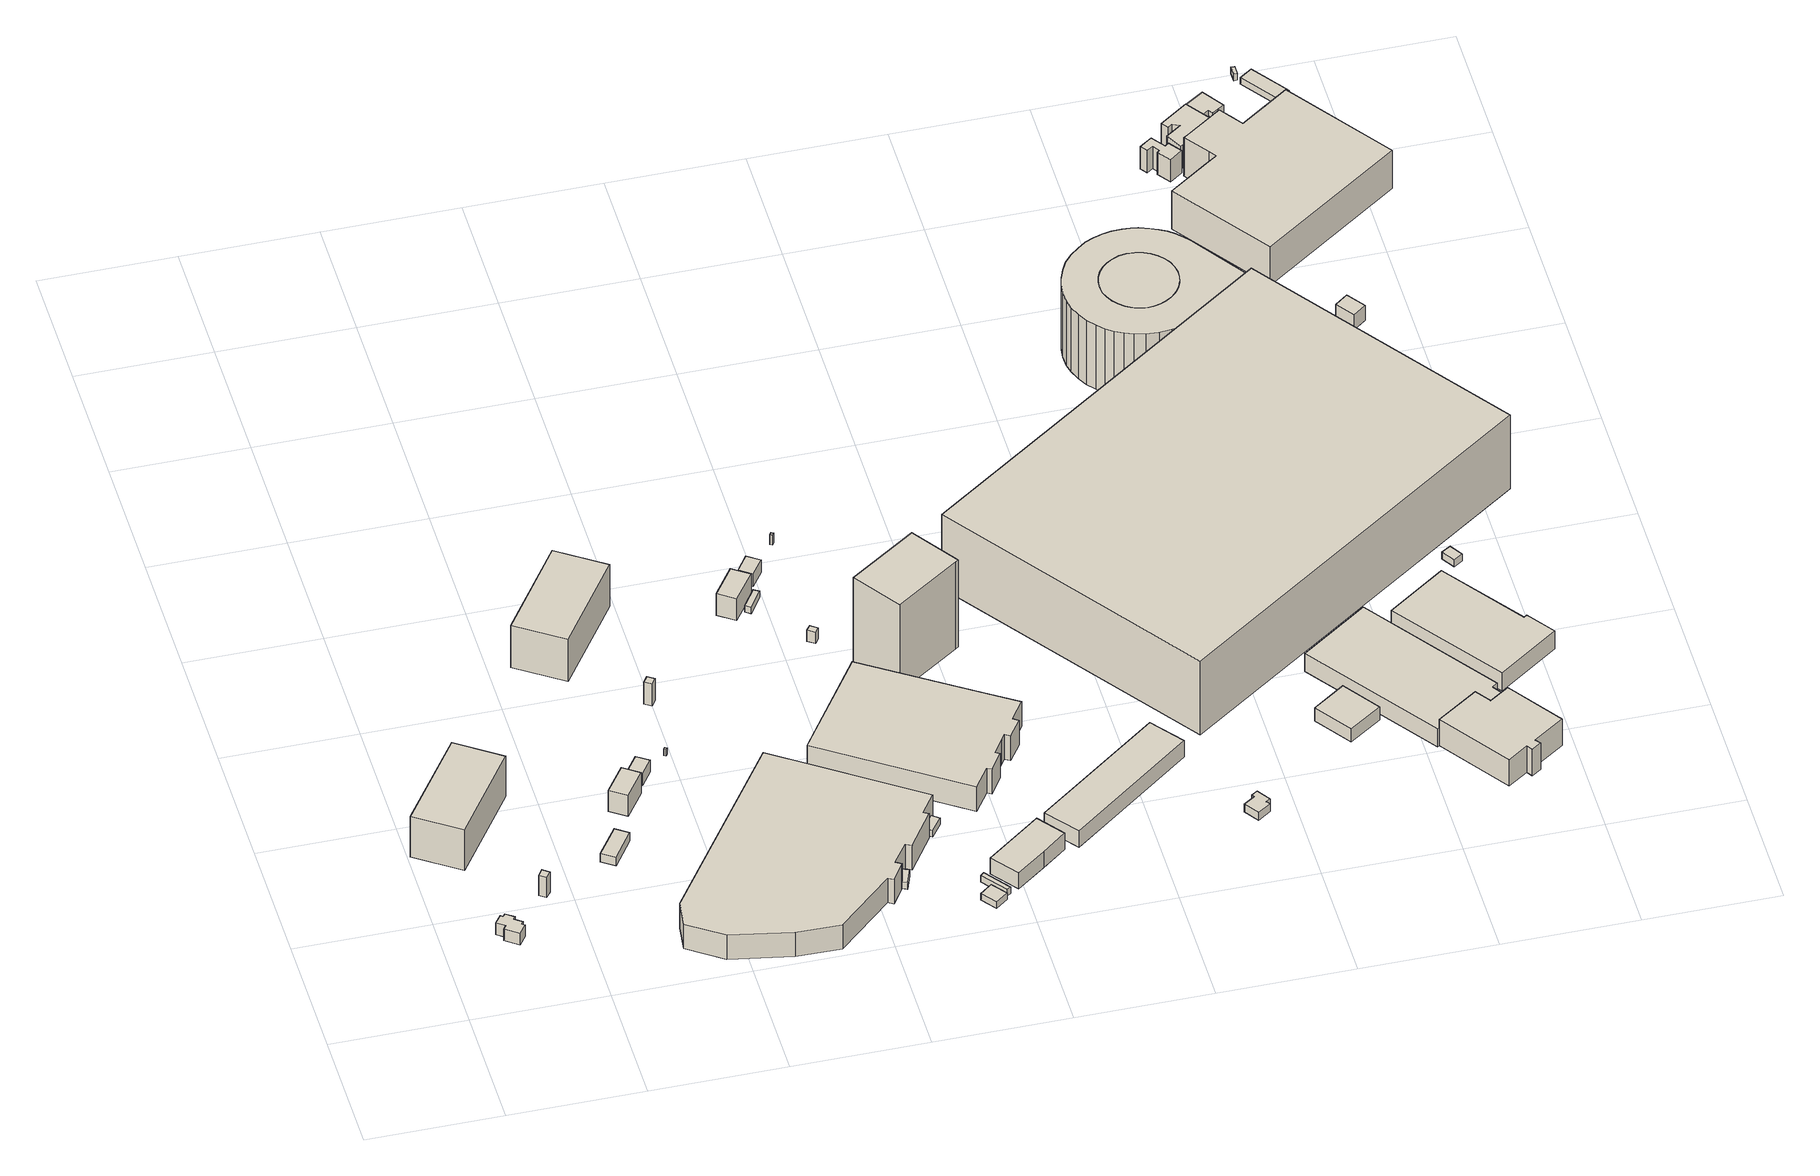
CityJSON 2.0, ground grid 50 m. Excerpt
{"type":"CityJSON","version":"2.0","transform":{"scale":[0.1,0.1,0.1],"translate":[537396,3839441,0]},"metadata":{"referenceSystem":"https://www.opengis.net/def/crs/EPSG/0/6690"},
"CityObjects":{
"building1":{"type":"Building","attributes":{"計測周辺長":33.96,"1/2500図郭":33,"区名":"西淀川区","町丁目名称":"中島２丁目","街区番号":10,"class":"3001","usage":"441","measuredHeight":5.4,"storeysAboveGround":2,"BuildingDetailAttribute.buildingRoofEdgeArea":54.32,"BuildingDetailAttribute.buildingStructureType":"610","BuildingDetailAttribute.buildingStructureOrgType":"2","BuildingDetailAttribute.detailedUsage":"1520","BuildingDetailAttribute.specifiedBuildingCoverageRate":0.6,"BuildingDetailAttribute.surveyYear":2017,"BuildingIDAttribute.prefecture":"27","BuildingIDAttribute.city":"27113"},"geometry":[{"type":"Solid","lod":"1","boundaries":[[[[0,1,2,3,4,5,6,7,8,9,10,11]],[[10,12,13,11]],[[9,14,12,10]],[[8,15,14,9]],[[7,16,15,8]],[[6,17,16,7]],[[5,18,17,6]],[[4,19,18,5]],[[3,20,19,4]],[[2,21,20,3]],[[1,22,21,2]],[[0,23,22,1]],[[11,13,23,0]],[[12,14,15,16,17,18,19,20,21,22,23,13]]]]}]},
"building2":{"type":"Building","attributes":{"計測周辺長":120.15,"1/2500図郭":33,"区名":"西淀川区","町丁目名称":"中島２丁目","街区番号":10,"class":"3001","usage":"454","measuredHeight":18.6,"storeysAboveGround":1,"BuildingDetailAttribute.buildingRoofEdgeArea":798.3,"BuildingDetailAttribute.buildingStructureType":"610","BuildingDetailAttribute.buildingStructureOrgType":"2","BuildingDetailAttribute.detailedUsage":"1930","BuildingDetailAttribute.specifiedBuildingCoverageRate":0.6,"BuildingDetailAttribute.surveyYear":2017,"BuildingIDAttribute.prefecture":"27","BuildingIDAttribute.city":"27113"},"geometry":[{"type":"Solid","lod":"1","boundaries":[[[[24,25,26,27]],[[26,28,29,27]],[[25,30,28,26]],[[24,31,30,25]],[[27,29,31,24]],[[28,30,31,29]]]]}]},
"building3":{"type":"Building","attributes":{"計測周辺長":12.1,"1/2500図郭":33,"区名":"西淀川区","町丁目名称":"中島２丁目","街区番号":10,"class":"3001","usage":"454","measuredHeight":9.4,"storeysAboveGround":1,"BuildingDetailAttribute.buildingRoofEdgeArea":9.15,"BuildingDetailAttribute.buildingStructureType":"610","BuildingDetailAttribute.buildingStructureOrgType":"2","BuildingDetailAttribute.detailedUsage":"1930","BuildingDetailAttribute.specifiedBuildingCoverageRate":0.6,"BuildingDetailAttribute.surveyYear":2017,"BuildingIDAttribute.prefecture":"27","BuildingIDAttribute.city":"27113"},"geometry":[{"type":"Solid","lod":"1","boundaries":[[[[32,33,34,35]],[[34,36,37,35]],[[33,38,36,34]],[[32,39,38,33]],[[35,37,39,32]],[[36,38,39,37]]]]}]},
"building4":{"type":"Building","attributes":{"計測周辺長":37.36,"1/2500図郭":33,"区名":"西淀川区","町丁目名称":"中島２丁目","街区番号":10,"class":"3001","usage":"454","measuredHeight":3.9,"storeysAboveGround":1,"BuildingDetailAttribute.buildingRoofEdgeArea":69.81,"BuildingDetailAttribute.buildingStructureType":"610","BuildingDetailAttribute.buildingStructureOrgType":"2","BuildingDetailAttribute.detailedUsage":"1930","BuildingDetailAttribute.specifiedBuildingCoverageRate":0.6,"BuildingDetailAttribute.surveyYear":2017,"BuildingHighTideRiskAttribute.description":"1","BuildingHighTideRiskAttribute.rank":"2","BuildingHighTideRiskAttribute.depth":2.66,"BuildingIDAttribute.prefecture":"27","BuildingIDAttribute.city":"27113"},"geometry":[{"type":"Solid","lod":"1","boundaries":[[[[40,41,42,43]],[[42,44,45,43]],[[41,46,44,42]],[[40,47,46,41]],[[43,45,47,40]],[[44,46,47,45]]]]}]},
"building5":{"type":"Building","attributes":{"計測周辺長":39.58,"1/2500図郭":33,"区名":"西淀川区","町丁目名称":"中島２丁目","街区番号":10,"class":"3001","usage":"441","measuredHeight":9.6,"storeysAboveGround":1,"BuildingDetailAttribute.buildingRoofEdgeArea":91.34,"BuildingDetailAttribute.buildingStructureType":"610","BuildingDetailAttribute.buildingStructureOrgType":"2","BuildingDetailAttribute.detailedUsage":"1520","BuildingDetailAttribute.specifiedBuildingCoverageRate":0.6,"BuildingDetailAttribute.surveyYear":2017,"BuildingHighTideRiskAttribute.description":"1","BuildingHighTideRiskAttribute.rank":"2","BuildingHighTideRiskAttribute.depth":2.67,"BuildingIDAttribute.prefecture":"27","BuildingIDAttribute.city":"27113"},"geometry":[{"type":"Solid","lod":"1","boundaries":[[[[48,49,50,51]],[[50,52,53,51]],[[49,54,52,50]],[[48,55,54,49]],[[51,53,55,48]],[[52,54,55,53]]]]}]},
"building6":{"type":"Building","attributes":{"計測周辺長":25.62,"1/2500図郭":33,"区名":"西淀川区","町丁目名称":"中島２丁目","街区番号":10,"class":"3001","usage":"441","measuredHeight":5.4,"storeysAboveGround":1,"BuildingDetailAttribute.buildingRoofEdgeArea":40.14,"BuildingDetailAttribute.buildingStructureType":"610","BuildingDetailAttribute.buildingStructureOrgType":"2","BuildingDetailAttribute.detailedUsage":"1520","BuildingDetailAttribute.specifiedBuildingCoverageRate":0.6,"BuildingDetailAttribute.surveyYear":2017,"BuildingHighTideRiskAttribute.description":"1","BuildingHighTideRiskAttribute.rank":"2","BuildingHighTideRiskAttribute.depth":2.51,"BuildingIDAttribute.prefecture":"27","BuildingIDAttribute.city":"27113"},"geometry":[{"type":"Solid","lod":"1","boundaries":[[[[56,57,58,59]],[[58,60,61,59]],[[57,62,60,58]],[[56,63,62,57]],[[59,61,63,56]],[[60,62,63,61]]]]}]},
"building7":{"type":"Building","attributes":{"class":"3001","BuildingDetailAttribute.specifiedBuildingCoverageRate":0.6,"BuildingDetailAttribute.surveyYear":2017,"BuildingHighTideRiskAttribute.description":"1","BuildingHighTideRiskAttribute.rank":"3","BuildingHighTideRiskAttribute.depth":3.1,"BuildingIDAttribute.prefecture":"27","BuildingIDAttribute.city":"27113"},"geometry":[{"type":"Solid","lod":"1","boundaries":[[[[64,65,66,67]],[[66,68,69,67]],[[65,70,68,66]],[[64,71,70,65]],[[67,69,71,64]],[[68,70,71,69]]]]}]},
"building8":{"type":"Building","attributes":{"計測周辺長":123.18,"1/2500図郭":33,"区名":"西淀川区","町丁目名称":"中島２丁目","街区番号":10,"class":"3001","usage":"454","measuredHeight":19.4,"storeysAboveGround":1,"BuildingDetailAttribute.buildingRoofEdgeArea":850.98,"BuildingDetailAttribute.buildingStructureType":"610","BuildingDetailAttribute.buildingStructureOrgType":"2","BuildingDetailAttribute.detailedUsage":"1930","BuildingDetailAttribute.specifiedBuildingCoverageRate":0.6,"BuildingDetailAttribute.surveyYear":2017,"BuildingIDAttribute.prefecture":"27","BuildingIDAttribute.city":"27113"},"geometry":[{"type":"Solid","lod":"1","boundaries":[[[[72,73,74,75]],[[74,76,77,75]],[[73,78,76,74]],[[72,79,78,73]],[[75,77,79,72]],[[76,78,79,77]]]]}]},
"building9":{"type":"Building","attributes":{"計測周辺長":12.28,"1/2500図郭":33,"区名":"西淀川区","町丁目名称":"中島２丁目","街区番号":10,"class":"3001","usage":"454","measuredHeight":10.2,"storeysAboveGround":1,"BuildingDetailAttribute.buildingRoofEdgeArea":9.42,"BuildingDetailAttribute.buildingStructureType":"610","BuildingDetailAttribute.buildingStructureOrgType":"2","BuildingDetailAttribute.detailedUsage":"1930","BuildingDetailAttribute.specifiedBuildingCoverageRate":0.6,"BuildingDetailAttribute.surveyYear":2017,"BuildingHighTideRiskAttribute.description":"1","BuildingHighTideRiskAttribute.rank":"2","BuildingHighTideRiskAttribute.depth":2.55,"BuildingIDAttribute.prefecture":"27","BuildingIDAttribute.city":"27113"},"geometry":[{"type":"Solid","lod":"1","boundaries":[[[[80,81,82,83]],[[82,84,85,83]],[[81,86,84,82]],[[80,87,86,81]],[[83,85,87,80]],[[84,86,87,85]]]]}]},
"building10":{"type":"Building","attributes":{"計測周辺長":302.41,"1/2500図郭":33,"区名":"西淀川区","町丁目名称":"中島２丁目","街区番号":10,"class":"3002","usage":"441","measuredHeight":11.2,"storeysAboveGround":1,"BuildingDetailAttribute.buildingRoofEdgeArea":5240.91,"BuildingDetailAttribute.buildingStructureType":"610","BuildingDetailAttribute.buildingStructureOrgType":"2","BuildingDetailAttribute.detailedUsage":"1520","BuildingDetailAttribute.specifiedBuildingCoverageRate":0.6,"BuildingDetailAttribute.surveyYear":2017,"BuildingHighTideRiskAttribute.description":"1","BuildingHighTideRiskAttribute.rank":"2","BuildingHighTideRiskAttribute.depth":2.87,"BuildingIDAttribute.prefecture":"27","BuildingIDAttribute.city":"27113"},"geometry":[{"type":"Solid","lod":"1","boundaries":[[[[88,89,90,91,92,93,94,95,96,97,98,99,100,101,102,103]],[[102,104,105,103]],[[101,106,104,102]],[[100,107,106,101]],[[99,108,107,100]],[[98,109,108,99]],[[97,110,109,98]],[[96,111,110,97]],[[95,112,111,96]],[[94,113,112,95]],[[93,114,113,94]],[[92,115,114,93]],[[91,116,115,92]],[[90,117,116,91]],[[89,118,117,90]],[[88,119,118,89]],[[103,105,119,88]],[[104,106,107,108,109,110,111,112,113,114,115,116,117,118,119,105]]]]}]},
"building11":{"type":"Building","attributes":{"計測周辺長":302.41,"1/2500図郭":33,"区名":"西淀川区","町丁目名称":"中島２丁目","街区番号":10,"class":"3001","usage":"441","storeysAboveGround":1,"BuildingDetailAttribute.buildingRoofEdgeArea":5240.91,"BuildingDetailAttribute.buildingStructureType":"610","BuildingDetailAttribute.buildingStructureOrgType":"2","BuildingDetailAttribute.detailedUsage":"1520","BuildingDetailAttribute.specifiedBuildingCoverageRate":0.6,"BuildingDetailAttribute.surveyYear":2017,"BuildingHighTideRiskAttribute.description":"1","BuildingHighTideRiskAttribute.rank":"2","BuildingHighTideRiskAttribute.depth":2.48,"BuildingIDAttribute.prefecture":"27","BuildingIDAttribute.city":"27113"},"geometry":[{"type":"Solid","lod":"1","boundaries":[[[[120,121,122,123,124,125]],[[124,126,127,125]],[[123,128,126,124]],[[122,129,128,123]],[[121,130,129,122]],[[120,131,130,121]],[[125,127,131,120]],[[126,128,129,130,131,127]]]]}]},
"building12":{"type":"Building","attributes":{"class":"3003","BuildingDetailAttribute.specifiedBuildingCoverageRate":0.6,"BuildingDetailAttribute.surveyYear":2017,"BuildingHighTideRiskAttribute.description":"1","BuildingHighTideRiskAttribute.rank":"2","BuildingHighTideRiskAttribute.depth":1.34,"BuildingIDAttribute.prefecture":"27","BuildingIDAttribute.city":"27113"},"geometry":[{"type":"Solid","lod":"1","boundaries":[[[[132,133,134,135]],[[134,136,137,135]],[[133,138,136,134]],[[132,139,138,133]],[[135,137,139,132]],[[136,138,139,137]]]]}]},
"building13":{"type":"Building","attributes":{"計測周辺長":302.41,"1/2500図郭":33,"区名":"西淀川区","町丁目名称":"中島２丁目","街区番号":10,"class":"3001","usage":"441","storeysAboveGround":1,"BuildingDetailAttribute.buildingRoofEdgeArea":5240.91,"BuildingDetailAttribute.buildingStructureType":"610","BuildingDetailAttribute.buildingStructureOrgType":"2","BuildingDetailAttribute.detailedUsage":"1520","BuildingDetailAttribute.specifiedBuildingCoverageRate":0.6,"BuildingDetailAttribute.surveyYear":2017,"BuildingHighTideRiskAttribute.description":"1","BuildingHighTideRiskAttribute.rank":"2","BuildingHighTideRiskAttribute.depth":2.42,"BuildingIDAttribute.prefecture":"27","BuildingIDAttribute.city":"27113"},"geometry":[{"type":"Solid","lod":"1","boundaries":[[[[140,141,142,143]],[[142,144,145,143]],[[141,146,144,142]],[[140,147,146,141]],[[143,145,147,140]],[[144,146,147,145]]]]}]},
"building14":{"type":"Building","attributes":{"計測周辺長":42.34,"1/2500図郭":33,"区名":"西淀川区","町丁目名称":"中島２丁目","街区番号":10,"class":"3001","usage":"441","measuredHeight":10,"storeysAboveGround":1,"BuildingDetailAttribute.buildingRoofEdgeArea":102.62,"BuildingDetailAttribute.buildingStructureType":"610","BuildingDetailAttribute.buildingStructureOrgType":"2","BuildingDetailAttribute.detailedUsage":"1520","BuildingDetailAttribute.specifiedBuildingCoverageRate":0.6,"BuildingDetailAttribute.surveyYear":2017,"BuildingHighTideRiskAttribute.description":"1","BuildingHighTideRiskAttribute.rank":"2","BuildingHighTideRiskAttribute.depth":2.64,"BuildingIDAttribute.prefecture":"27","BuildingIDAttribute.city":"27113"},"geometry":[{"type":"Solid","lod":"1","boundaries":[[[[148,149,150,151]],[[150,152,153,151]],[[149,154,152,150]],[[148,155,154,149]],[[151,153,155,148]],[[152,154,155,153]]]]}]},
"building15":{"type":"Building","attributes":{"class":"3003","BuildingDetailAttribute.specifiedBuildingCoverageRate":0.6,"BuildingDetailAttribute.surveyYear":2017,"BuildingHighTideRiskAttribute.description":"1","BuildingHighTideRiskAttribute.rank":"2","BuildingHighTideRiskAttribute.depth":1.45,"BuildingIDAttribute.prefecture":"27","BuildingIDAttribute.city":"27113"},"geometry":[{"type":"Solid","lod":"1","boundaries":[[[[156,157,158,159]],[[158,160,161,159]],[[157,162,160,158]],[[156,163,162,157]],[[159,161,163,156]],[[160,162,163,161]]]]}]},
"building16":{"type":"Building","attributes":{"class":"3001","BuildingDetailAttribute.specifiedBuildingCoverageRate":0.6,"BuildingDetailAttribute.surveyYear":2017,"BuildingHighTideRiskAttribute.description":"1","BuildingHighTideRiskAttribute.rank":"2","BuildingHighTideRiskAttribute.depth":2.64,"BuildingIDAttribute.prefecture":"27","BuildingIDAttribute.city":"27113"},"geometry":[{"type":"Solid","lod":"1","boundaries":[[[[164,165,166,167]],[[166,168,169,167]],[[165,170,168,166]],[[164,171,170,165]],[[167,169,171,164]],[[168,170,171,169]]]]}]},
"building17":{"type":"Building","attributes":{"計測周辺長":26.48,"1/2500図郭":33,"区名":"西淀川区","町丁目名称":"中島２丁目","街区番号":10,"class":"3001","usage":"441","measuredHeight":5.9,"storeysAboveGround":1,"BuildingDetailAttribute.buildingRoofEdgeArea":42.89,"BuildingDetailAttribute.buildingStructureType":"610","BuildingDetailAttribute.buildingStructureOrgType":"2","BuildingDetailAttribute.detailedUsage":"1520","BuildingDetailAttribute.specifiedBuildingCoverageRate":0.6,"BuildingDetailAttribute.surveyYear":2017,"BuildingHighTideRiskAttribute.description":"1","BuildingHighTideRiskAttribute.rank":"2","BuildingHighTideRiskAttribute.depth":2.65,"BuildingIDAttribute.prefecture":"27","BuildingIDAttribute.city":"27113"},"geometry":[{"type":"Solid","lod":"1","boundaries":[[[[172,173,174,175]],[[174,176,177,175]],[[173,178,176,174]],[[172,179,178,173]],[[175,177,179,172]],[[176,178,179,177]]]]}]},
"building18":{"type":"Building","attributes":{"class":"3001","measuredHeight":5,"BuildingDetailAttribute.specifiedBuildingCoverageRate":0.6,"BuildingDetailAttribute.surveyYear":2017,"BuildingHighTideRiskAttribute.description":"1","BuildingHighTideRiskAttribute.rank":"2","BuildingHighTideRiskAttribute.depth":2.88,"BuildingIDAttribute.prefecture":"27","BuildingIDAttribute.city":"27113"},"geometry":[{"type":"Solid","lod":"1","boundaries":[[[[180,181,182,183]],[[182,184,185,183]],[[181,186,184,182]],[[180,187,186,181]],[[183,185,187,180]],[[184,186,187,185]]]]}]},
"building19":{"type":"Building","attributes":{"計測周辺長":222.05,"1/2500図郭":33,"区名":"西淀川区","町丁目名称":"中島２丁目","街区番号":10,"class":"3002","usage":"441","measuredHeight":11.5,"storeysAboveGround":1,"BuildingDetailAttribute.buildingRoofEdgeArea":2835.21,"BuildingDetailAttribute.buildingStructureType":"610","BuildingDetailAttribute.buildingStructureOrgType":"2","BuildingDetailAttribute.detailedUsage":"1520","BuildingDetailAttribute.specifiedBuildingCoverageRate":0.6,"BuildingDetailAttribute.surveyYear":2017,"BuildingHighTideRiskAttribute.description":"1","BuildingHighTideRiskAttribute.rank":"2","BuildingHighTideRiskAttribute.depth":2.93,"BuildingIDAttribute.prefecture":"27","BuildingIDAttribute.city":"27113"},"geometry":[{"type":"Solid","lod":"1","boundaries":[[[[188,189,190,191,192,193,194,195,196,197,198,199,200,201]],[[200,202,203,201]],[[199,204,202,200]],[[198,205,204,199]],[[197,206,205,198]],[[196,207,206,197]],[[195,208,207,196]],[[194,209,208,195]],[[193,210,209,194]],[[192,211,210,193]],[[191,212,211,192]],[[190,213,212,191]],[[189,214,213,190]],[[188,215,214,189]],[[201,203,215,188]],[[202,204,205,206,207,208,209,210,211,212,213,214,215,203]]]]}]},
"building20":{"type":"Building","attributes":{"class":"3001","measuredHeight":7.3,"BuildingDetailAttribute.specifiedBuildingCoverageRate":0.6,"BuildingDetailAttribute.surveyYear":2017,"BuildingHighTideRiskAttribute.description":"1","BuildingHighTideRiskAttribute.rank":"2","BuildingHighTideRiskAttribute.depth":1.62,"BuildingIDAttribute.prefecture":"27","BuildingIDAttribute.city":"27113"},"geometry":[{"type":"Solid","lod":"1","boundaries":[[[[216,217,218,219,220,221]],[[220,222,223,221]],[[219,224,222,220]],[[218,225,224,219]],[[217,226,225,218]],[[216,227,226,217]],[[221,223,227,216]],[[222,224,225,226,227,223]]]]}]},
"building21":{"type":"Building","attributes":{"class":"3001","measuredHeight":4.6,"BuildingDetailAttribute.specifiedBuildingCoverageRate":0.6,"BuildingDetailAttribute.surveyYear":2017,"BuildingHighTideRiskAttribute.description":"1","BuildingHighTideRiskAttribute.rank":"2","BuildingHighTideRiskAttribute.depth":2.74,"BuildingIDAttribute.prefecture":"27","BuildingIDAttribute.city":"27113"},"geometry":[{"type":"Solid","lod":"1","boundaries":[[[[228,229,230,231]],[[230,232,233,231]],[[229,234,232,230]],[[228,235,234,229]],[[231,233,235,228]],[[232,234,235,233]]]]}]},
"building22":{"type":"Building","attributes":{"計測周辺長":102.68,"1/2500図郭":33,"区名":"西淀川区","町丁目名称":"中島２丁目","街区番号":10,"class":"3002","usage":"441","measuredHeight":40.1,"storeysAboveGround":2,"BuildingDetailAttribute.buildingRoofEdgeArea":637.01,"BuildingDetailAttribute.buildingStructureType":"610","BuildingDetailAttribute.buildingStructureOrgType":"2","BuildingDetailAttribute.detailedUsage":"1520","BuildingDetailAttribute.specifiedBuildingCoverageRate":0.6,"BuildingDetailAttribute.surveyYear":2017,"BuildingHighTideRiskAttribute.description":"1","BuildingHighTideRiskAttribute.rank":"2","BuildingHighTideRiskAttribute.depth":2.94,"BuildingIDAttribute.prefecture":"27","BuildingIDAttribute.city":"27113"},"geometry":[{"type":"Solid","lod":"1","boundaries":[[[[236,237,238,239,240,241]],[[240,242,243,241]],[[239,244,242,240]],[[238,245,244,239]],[[237,246,245,238]],[[236,247,246,237]],[[241,243,247,236]],[[242,244,245,246,247,243]]]]}]},
"building23":{"type":"Building","attributes":{"class":"3001","measuredHeight":7.6,"BuildingDetailAttribute.specifiedBuildingCoverageRate":0.6,"BuildingDetailAttribute.surveyYear":2017,"BuildingHighTideRiskAttribute.description":"1","BuildingHighTideRiskAttribute.rank":"2","BuildingHighTideRiskAttribute.depth":2.3,"BuildingIDAttribute.prefecture":"27","BuildingIDAttribute.city":"27113"},"geometry":[{"type":"Solid","lod":"1","boundaries":[[[[248,249,250,251]],[[250,252,253,251]],[[249,254,252,250]],[[248,255,254,249]],[[251,253,255,248]],[[252,254,255,253]]]]}]},
"building24":{"type":"Building","attributes":{"class":"3001","measuredHeight":3.6,"BuildingDetailAttribute.specifiedBuildingCoverageRate":0.6,"BuildingDetailAttribute.surveyYear":2017,"BuildingHighTideRiskAttribute.description":"1","BuildingHighTideRiskAttribute.rank":"2","BuildingHighTideRiskAttribute.depth":1.82,"BuildingIDAttribute.prefecture":"27","BuildingIDAttribute.city":"27113"},"geometry":[{"type":"Solid","lod":"1","boundaries":[[[[256,257,258,259,260,261,262,263]],[[262,264,265,263]],[[261,266,264,262]],[[260,267,266,261]],[[259,268,267,260]],[[258,269,268,259]],[[257,270,269,258]],[[256,271,270,257]],[[263,265,271,256]],[[264,266,267,268,269,270,271,265]]]]}]},
"building25":{"type":"Building","attributes":{"class":"3001","measuredHeight":6,"BuildingDetailAttribute.specifiedBuildingCoverageRate":0.6,"BuildingDetailAttribute.surveyYear":2017,"BuildingHighTideRiskAttribute.description":"1","BuildingHighTideRiskAttribute.rank":"2","BuildingHighTideRiskAttribute.depth":2.71,"BuildingIDAttribute.prefecture":"27","BuildingIDAttribute.city":"27113"},"geometry":[{"type":"Solid","lod":"1","boundaries":[[[[272,273,274,275]],[[274,276,277,275]],[[273,278,276,274]],[[272,279,278,273]],[[275,277,279,272]],[[276,278,279,277]]]]}]},
"building26":{"type":"Building","attributes":{"計測周辺長":673.02,"1/2500図郭":34,"区名":"西淀川区","町丁目名称":"中島２丁目","街区番号":10,"class":"3002","usage":"431","measuredHeight":34,"storeysAboveGround":4,"BuildingDetailAttribute.buildingRoofEdgeArea":21365.81,"BuildingDetailAttribute.buildingStructureType":"603","BuildingDetailAttribute.buildingStructureOrgType":"3","BuildingDetailAttribute.detailedUsage":"1720","BuildingDetailAttribute.specifiedBuildingCoverageRate":0.6,"BuildingDetailAttribute.surveyYear":2017,"BuildingHighTideRiskAttribute.description":"1","BuildingHighTideRiskAttribute.rank":"3","BuildingHighTideRiskAttribute.depth":3.35,"BuildingIDAttribute.prefecture":"27","BuildingIDAttribute.city":"27113"},"geometry":[{"type":"Solid","lod":"1","boundaries":[[[[280,281,282,283,284]],[[283,285,286,284]],[[282,287,285,283]],[[281,288,287,282]],[[280,289,288,281]],[[284,286,289,280]],[[285,287,288,289,286]]]]}]},
"building27":{"type":"Building","attributes":{"計測周辺長":194.95,"1/2500図郭":34,"区名":"西淀川区","町丁目名称":"中島２丁目","街区番号":10,"class":"3003","usage":"441","measuredHeight":8.3,"storeysAboveGround":1,"BuildingDetailAttribute.buildingRoofEdgeArea":1903.58,"BuildingDetailAttribute.buildingStructureType":"610","BuildingDetailAttribute.buildingStructureOrgType":"2","BuildingDetailAttribute.detailedUsage":"1424","BuildingDetailAttribute.specifiedBuildingCoverageRate":0.6,"BuildingDetailAttribute.surveyYear":2017,"BuildingHighTideRiskAttribute.description":"1","BuildingHighTideRiskAttribute.rank":"2","BuildingHighTideRiskAttribute.depth":2.76,"BuildingIDAttribute.prefecture":"27","BuildingIDAttribute.city":"27113"},"geometry":[{"type":"Solid","lod":"1","boundaries":[[[[290,291,292,293,294,295,296,297,298]],[[297,299,300,298]],[[296,301,299,297]],[[295,302,301,296]],[[294,303,302,295]],[[293,304,303,294]],[[292,305,304,293]],[[291,306,305,292]],[[290,307,306,291]],[[298,300,307,290]],[[299,301,302,303,304,305,306,307,300]]]]}]},
"building28":{"type":"Building","attributes":{"計測周辺長":123.33,"1/2500図郭":34,"区名":"西淀川区","町丁目名称":"中島２丁目","街区番号":10,"class":"3002","usage":"441","measuredHeight":12.2,"storeysAboveGround":3,"BuildingDetailAttribute.buildingRoofEdgeArea":820.09,"BuildingDetailAttribute.buildingStructureType":"610","BuildingDetailAttribute.buildingStructureOrgType":"2","BuildingDetailAttribute.detailedUsage":"1424","BuildingDetailAttribute.specifiedBuildingCoverageRate":0.6,"BuildingDetailAttribute.surveyYear":2017,"BuildingHighTideRiskAttribute.description":"1","BuildingHighTideRiskAttribute.rank":"2","BuildingHighTideRiskAttribute.depth":2.64,"BuildingIDAttribute.prefecture":"27","BuildingIDAttribute.city":"27113"},"geometry":[{"type":"Solid","lod":"1","boundaries":[[[[308,309,310,311,312,313,314,315,316,317]],[[316,318,319,317]],[[315,320,318,316]],[[314,321,320,315]],[[313,322,321,314]],[[312,323,322,313]],[[311,324,323,312]],[[310,325,324,311]],[[309,326,325,310]],[[308,327,326,309]],[[317,319,327,308]],[[318,320,321,322,323,324,325,326,327,319]]]]}]},
"building29":{"type":"Building","attributes":{"計測周辺長":673.02,"1/2500図郭":34,"区名":"西淀川区","町丁目名称":"中島２丁目","街区番号":10,"class":"3002","usage":"431","measuredHeight":29.4,"storeysAboveGround":4,"BuildingDetailAttribute.buildingRoofEdgeArea":21365.81,"BuildingDetailAttribute.buildingStructureType":"603","BuildingDetailAttribute.buildingStructureOrgType":"3","BuildingDetailAttribute.detailedUsage":"1720","BuildingDetailAttribute.specifiedBuildingCoverageRate":0.6,"BuildingDetailAttribute.surveyYear":2017,"BuildingHighTideRiskAttribute.description":"1","BuildingHighTideRiskAttribute.rank":"3","BuildingHighTideRiskAttribute.depth":3.15,"BuildingIDAttribute.prefecture":"27","BuildingIDAttribute.city":"27113"},"geometry":[{"type":"Solid","lod":"1","boundaries":[[[[328,329,330,331,332,333,334,335,336,337,338,339,340,341,342,343,344,345,346,347,348,349,350,351,352,353,354,355,356,357,358,359,360,361]],[[360,362,363,361]],[[359,364,362,360]],[[358,365,364,359]],[[357,366,365,358]],[[356,367,366,357]],[[355,368,367,356]],[[354,369,368,355]],[[353,370,369,354]],[[352,371,370,353]],[[351,372,371,352]],[[350,373,372,351]],[[349,374,373,350]],[[348,375,374,349]],[[347,376,375,348]],[[346,377,376,347]],[[345,378,377,346]],[[344,379,378,345]],[[343,380,379,344]],[[342,381,380,343]],[[341,382,381,342]],[[340,383,382,341]],[[339,384,383,340]],[[338,385,384,339]],[[337,386,385,338]],[[336,387,386,337]],[[335,388,387,336]],[[334,389,388,335]],[[333,390,389,334]],[[332,391,390,333]],[[331,392,391,332]],[[330,393,392,331]],[[329,394,393,330]],[[328,395,394,329]],[[361,363,395,328]],[[362,364,365,366,367,368,369,370,371,372,373,374,375,376,377,378,379,380,381,382,383,384,385,386,387,388,389,390,391,392,393,394,395,363]]]]}]},
"building30":{"type":"Building","attributes":{"計測周辺長":673.02,"1/2500図郭":34,"区名":"西淀川区","町丁目名称":"中島２丁目","街区番号":10,"class":"3002","usage":"431","measuredHeight":29.6,"storeysAboveGround":4,"BuildingDetailAttribute.buildingRoofEdgeArea":21365.81,"BuildingDetailAttribute.buildingStructureType":"603","BuildingDetailAttribute.buildingStructureOrgType":"3","BuildingDetailAttribute.detailedUsage":"1720","BuildingDetailAttribute.specifiedBuildingCoverageRate":0.6,"BuildingDetailAttribute.surveyYear":2017,"BuildingHighTideRiskAttribute.description":"1","BuildingHighTideRiskAttribute.rank":"3","BuildingHighTideRiskAttribute.depth":3.15,"BuildingIDAttribute.prefecture":"27","BuildingIDAttribute.city":"27113"},"geometry":[{"type":"Solid","lod":"1","boundaries":[[[[396,397,398,399,400,401,402,403,404,405,406,407,408,409,410,411,412,413,414,415,416,417,418,419,420,421,422,423,424,425,426,427,428,429,430],[431,432,433,434,435,436,437,438,439,440,441,442,443,444,445,446,447,448,449,450,451,452,453,454,455,456,457,458,459,460,461,462,463,464]],[[429,465,466,430]],[[428,467,465,429]],[[427,468,467,428]],[[426,469,468,427]],[[425,470,469,426]],[[424,471,470,425]],[[423,472,471,424]],[[422,473,472,423]],[[421,474,473,422]],[[420,475,474,421]],[[419,476,475,420]],[[418,477,476,419]],[[417,478,477,418]],[[416,479,478,417]],[[415,480,479,416]],[[414,481,480,415]],[[413,482,481,414]],[[412,483,482,413]],[[411,484,483,412]],[[410,485,484,411]],[[409,486,485,410]],[[408,487,486,409]],[[407,488,487,408]],[[406,489,488,407]],[[405,490,489,406]],[[404,491,490,405]],[[403,492,491,404]],[[402,493,492,403]],[[401,494,493,402]],[[400,495,494,401]],[[399,496,495,400]],[[398,497,496,399]],[[397,498,497,398]],[[396,499,498,397]],[[430,466,499,396]],[[463,395,363,464]],[[462,394,395,463]],[[461,393,394,462]],[[460,392,393,461]],[[459,391,392,460]],[[458,390,391,459]],[[457,389,390,458]],[[456,388,389,457]],[[455,387,388,456]],[[454,386,387,455]],[[453,385,386,454]],[[452,384,385,453]],[[451,383,384,452]],[[450,382,383,451]],[[449,381,382,450]],[[448,380,381,449]],[[447,379,380,448]],[[446,378,379,447]],[[445,377,378,446]],[[444,376,377,445]],[[443,375,376,444]],[[442,374,375,443]],[[441,373,374,442]],[[440,372,373,441]],[[439,371,372,440]],[[438,370,371,439]],[[437,369,370,438]],[[436,368,369,437]],[[435,367,368,436]],[[434,366,367,435]],[[433,365,366,434]],[[432,364,365,433]],[[431,362,364,432]],[[464,363,362,431]],[[465,467,468,469,470,471,472,473,474,475,476,477,478,479,480,481,482,483,484,485,486,487,488,489,490,491,492,493,494,495,496,497,498,499,466],[395,394,393,392,391,390,389,388,387,386,385,384,383,382,381,380,379,378,377,376,375,374,373,372,371,370,369,368,367,366,365,364,362,363]]]]}]},
"building31":{"type":"Building","attributes":{"計測周辺長":154.98,"1/2500図郭":34,"区名":"西淀川区","町丁目名称":"中島２丁目","街区番号":10,"class":"3003","usage":"441","measuredHeight":8.2,"storeysAboveGround":1,"BuildingDetailAttribute.buildingRoofEdgeArea":1331.19,"BuildingDetailAttribute.buildingStructureType":"610","BuildingDetailAttribute.buildingStructureOrgType":"2","BuildingDetailAttribute.detailedUsage":"1424","BuildingDetailAttribute.specifiedBuildingCoverageRate":0.6,"BuildingDetailAttribute.surveyYear":2017,"BuildingHighTideRiskAttribute.description":"1","BuildingHighTideRiskAttribute.rank":"2","BuildingHighTideRiskAttribute.depth":2.81,"BuildingIDAttribute.prefecture":"27","BuildingIDAttribute.city":"27113"},"geometry":[{"type":"Solid","lod":"1","boundaries":[[[[500,501,502,503,504,505]],[[504,506,507,505]],[[503,508,506,504]],[[502,509,508,503]],[[501,510,509,502]],[[500,511,510,501]],[[505,507,511,500]],[[506,508,509,510,511,507]]]]}]},
"building32":{"type":"Building","attributes":{"計測周辺長":19.7,"1/2500図郭":34,"区名":"西淀川区","町丁目名称":"中島２丁目","街区番号":10,"class":"3001","usage":"441","measuredHeight":3.3,"storeysAboveGround":1,"BuildingDetailAttribute.buildingRoofEdgeArea":23.45,"BuildingDetailAttribute.buildingStructureType":"610","BuildingDetailAttribute.buildingStructureOrgType":"2","BuildingDetailAttribute.detailedUsage":"1424","BuildingDetailAttribute.specifiedBuildingCoverageRate":0.6,"BuildingDetailAttribute.surveyYear":2017,"BuildingHighTideRiskAttribute.description":"1","BuildingHighTideRiskAttribute.rank":"2","BuildingHighTideRiskAttribute.depth":2.63,"BuildingIDAttribute.prefecture":"27","BuildingIDAttribute.city":"27113"},"geometry":[{"type":"Solid","lod":"1","boundaries":[[[[512,513,514,515]],[[514,516,517,515]],[[513,518,516,514]],[[512,519,518,513]],[[515,517,519,512]],[[516,518,519,517]]]]}]},
"building33":{"type":"Building","attributes":{"class":"3001","measuredHeight":10.3,"BuildingDetailAttribute.specifiedBuildingCoverageRate":0.6,"BuildingDetailAttribute.surveyYear":2017,"BuildingHighTideRiskAttribute.description":"1","BuildingHighTideRiskAttribute.rank":"2","BuildingHighTideRiskAttribute.depth":1.84,"BuildingIDAttribute.prefecture":"27","BuildingIDAttribute.city":"27113"},"geometry":[{"type":"Solid","lod":"1","boundaries":[[[[520,521,522,523,524,525,526,527,528,529]],[[528,530,531,529]],[[527,532,530,528]],[[526,533,532,527]],[[525,534,533,526]],[[524,535,534,525]],[[523,536,535,524]],[[522,537,536,523]],[[521,538,537,522]],[[520,539,538,521]],[[529,531,539,520]],[[530,532,533,534,535,536,537,538,539,531]]]]}]},
"building34":{"type":"Building","attributes":{"class":"3001","measuredHeight":9.1,"BuildingDetailAttribute.specifiedBuildingCoverageRate":0.6,"BuildingDetailAttribute.surveyYear":2017,"BuildingHighTideRiskAttribute.description":"1","BuildingHighTideRiskAttribute.rank":"2","BuildingHighTideRiskAttribute.depth":1.92,"BuildingIDAttribute.prefecture":"27","BuildingIDAttribute.city":"27113"},"geometry":[{"type":"Solid","lod":"1","boundaries":[[[[540,541,542,543]],[[542,544,545,543]],[[541,546,544,542]],[[540,547,546,541]],[[543,545,547,540]],[[544,546,547,545]]]]}]},
"building35":{"type":"Building","attributes":{"class":"3001","measuredHeight":10.6,"BuildingDetailAttribute.specifiedBuildingCoverageRate":0.6,"BuildingDetailAttribute.surveyYear":2017,"BuildingHighTideRiskAttribute.description":"1","BuildingHighTideRiskAttribute.rank":"2","BuildingHighTideRiskAttribute.depth":1.7,"BuildingIDAttribute.prefecture":"27","BuildingIDAttribute.city":"27113"},"geometry":[{"type":"Solid","lod":"1","boundaries":[[[[548,549,550,551,552,553,554,555,556,557,558]],[[557,559,560,558]],[[556,561,559,557]],[[555,562,561,556]],[[554,563,562,555]],[[553,564,563,554]],[[552,565,564,553]],[[551,566,565,552]],[[550,567,566,551]],[[549,568,567,550]],[[548,569,568,549]],[[558,560,569,548]],[[559,561,562,563,564,565,566,567,568,569,560]]]]}]},
"building36":{"type":"Building","attributes":{"計測周辺長":29.01,"1/2500図郭":34,"区名":"西淀川区","町丁目名称":"中島２丁目","街区番号":9,"class":"3001","usage":"401","measuredHeight":6.9,"storeysAboveGround":2,"BuildingDetailAttribute.buildingRoofEdgeArea":51.56,"BuildingDetailAttribute.buildingStructureType":"610","BuildingDetailAttribute.buildingStructureOrgType":"2","BuildingDetailAttribute.detailedUsage":"1310","BuildingDetailAttribute.specifiedBuildingCoverageRate":0.6,"BuildingDetailAttribute.surveyYear":2017,"BuildingHighTideRiskAttribute.description":"1","BuildingHighTideRiskAttribute.rank":"2","BuildingHighTideRiskAttribute.depth":2.8,"BuildingIDAttribute.prefecture":"27","BuildingIDAttribute.city":"27113"},"geometry":[{"type":"Solid","lod":"1","boundaries":[[[[570,571,572,573]],[[572,574,575,573]],[[571,576,574,572]],[[570,577,576,571]],[[573,575,577,570]],[[574,576,577,575]]]]}]},
"building37":{"type":"Building","attributes":{"class":"3001","measuredHeight":7.6,"BuildingDetailAttribute.specifiedBuildingCoverageRate":0.6,"BuildingDetailAttribute.surveyYear":2017,"BuildingHighTideRiskAttribute.description":"1","BuildingHighTideRiskAttribute.rank":"2","BuildingHighTideRiskAttribute.depth":1.78,"BuildingIDAttribute.prefecture":"27","BuildingIDAttribute.city":"27113"},"geometry":[{"type":"Solid","lod":"1","boundaries":[[[[578,579,580,581,582,583,584]],[[583,585,586,584]],[[582,587,585,583]],[[581,588,587,582]],[[580,589,588,581]],[[579,590,589,580]],[[578,591,590,579]],[[584,586,591,578]],[[585,587,588,589,590,591,586]]]]}]},
"building38":{"type":"Building","attributes":{"class":"3001","measuredHeight":4.7,"BuildingDetailAttribute.specifiedBuildingCoverageRate":0.6,"BuildingDetailAttribute.surveyYear":2017,"BuildingHighTideRiskAttribute.description":"1","BuildingHighTideRiskAttribute.rank":"2","BuildingHighTideRiskAttribute.depth":1.74,"BuildingIDAttribute.prefecture":"27","BuildingIDAttribute.city":"27113"},"geometry":[{"type":"Solid","lod":"1","boundaries":[[[[592,593,594,595,596,597,598,599]],[[598,600,601,599]],[[597,602,600,598]],[[596,603,602,597]],[[595,604,603,596]],[[594,605,604,595]],[[593,606,605,594]],[[592,607,606,593]],[[599,601,607,592]],[[600,602,603,604,605,606,607,601]]]]}]},
"building39":{"type":"Building","attributes":{"class":"3001","measuredHeight":17.7,"BuildingDetailAttribute.specifiedBuildingCoverageRate":0.6,"BuildingDetailAttribute.surveyYear":2017,"BuildingHighTideRiskAttribute.description":"1","BuildingHighTideRiskAttribute.rank":"2","BuildingHighTideRiskAttribute.depth":2.05,"BuildingIDAttribute.prefecture":"27","BuildingIDAttribute.city":"27113"},"geometry":[{"type":"Solid","lod":"1","boundaries":[[[[608,609,610,611,612,613,614,615,616,617,618,619,620]],[[619,621,622,620]],[[618,623,621,619]],[[617,624,623,618]],[[616,625,624,617]],[[615,626,625,616]],[[614,627,626,615]],[[613,628,627,614]],[[612,629,628,613]],[[611,630,629,612]],[[610,631,630,611]],[[609,632,631,610]],[[608,633,632,609]],[[620,622,633,608]],[[621,623,624,625,626,627,628,629,630,631,632,633,622]]]]}]},
"building40":{"type":"Building","attributes":{"class":"3001","measuredHeight":6.4,"BuildingDetailAttribute.specifiedBuildingCoverageRate":0.6,"BuildingDetailAttribute.surveyYear":2017,"BuildingHighTideRiskAttribute.description":"1","BuildingHighTideRiskAttribute.rank":"2","BuildingHighTideRiskAttribute.depth":1.82,"BuildingIDAttribute.prefecture":"27","BuildingIDAttribute.city":"27113"},"geometry":[{"type":"Solid","lod":"1","boundaries":[[[[634,635,636,637,638,639]],[[638,640,641,639]],[[637,642,640,638]],[[636,643,642,637]],[[635,644,643,636]],[[634,645,644,635]],[[639,641,645,634]],[[640,642,643,644,645,641]]]]}]},
"building41":{"type":"Building","attributes":{"class":"3001","BuildingDetailAttribute.specifiedBuildingCoverageRate":0.6,"BuildingDetailAttribute.surveyYear":2017,"BuildingHighTideRiskAttribute.description":"1","BuildingHighTideRiskAttribute.rank":"2","BuildingHighTideRiskAttribute.depth":2.65,"BuildingIDAttribute.prefecture":"27","BuildingIDAttribute.city":"27113"},"geometry":[{"type":"Solid","lod":"1","boundaries":[[[[646,647,648,649]],[[648,650,651,649]],[[647,652,650,648]],[[646,653,652,647]],[[649,651,653,646]],[[650,652,653,651]]]]}]},
"building42":{"type":"Building","attributes":{"計測周辺長":55.69,"1/2500図郭":34,"区名":"西淀川区","町丁目名称":"中島２丁目","街区番号":9,"class":"3001","usage":"431","storeysAboveGround":1,"BuildingDetailAttribute.buildingRoofEdgeArea":187.5,"BuildingDetailAttribute.buildingStructureType":"610","BuildingDetailAttribute.buildingStructureOrgType":"2","BuildingDetailAttribute.detailedUsage":"1740","BuildingDetailAttribute.specifiedBuildingCoverageRate":0.6,"BuildingDetailAttribute.surveyYear":2017,"BuildingHighTideRiskAttribute.description":"1","BuildingHighTideRiskAttribute.rank":"2","BuildingHighTideRiskAttribute.depth":2.24,"BuildingIDAttribute.prefecture":"27","BuildingIDAttribute.city":"27113"},"geometry":[{"type":"Solid","lod":"1","boundaries":[[[[654,655,656,657]],[[656,658,659,657]],[[655,660,658,656]],[[654,661,660,655]],[[657,659,661,654]],[[658,660,661,659]]]]}]}
},
"vertices":[
[206,330,31],[216,344,31],[186,366,31],[210,398,31],[219,392,31],[228,403,31],[258,380,31],[250,370,31],[278,349,31],[271,339,31],[282,331,31],[254,293,31],[282,331,85],[254,293,85],[271,339,85],[278,349,85],[250,370,85],[258,380,85],[228,403,85],[219,392,85],[210,398,85],[186,366,85],[216,344,85],[206,330,85],
[10,852,1],[240,1182,1],[402,1068,1],[172,739,1],[402,1068,187],[172,739,187],[240,1182,187],[10,852,187],
[377,521,31],[394,546,31],[419,528,31],[401,504,31],[419,528,125],[401,504,125],[394,546,125],[377,521,125],
[624,636,30],[701,746,30],[748,713,30],[672,603,30],[748,713,69],[672,603,69],[701,746,69],[624,636,69],
[714,879,29],[786,981,29],[846,939,29],[774,837,29],[846,939,125],[774,837,125],[786,981,125],[714,879,125],
[816,1008,30],[858,1067,30],[903,1036,30],[860,976,30],[903,1036,84],[860,976,84],[858,1067,84],[816,1008,84],
[968,1108,27],[973,1116,27],[982,1111,27],[976,1103,27],[982,1111,57],[976,1103,57],[973,1116,57],[968,1108,57],
[581,1698,1],[812,2033,1],[984,1914,1],[753,1580,1],[984,1914,195],[753,1580,195],[812,2033,195],[581,1698,195],
[966,1375,30],[984,1400,30],[1009,1383,30],[991,1358,30],[1009,1383,131],[991,1358,131],[984,1400,131],[966,1375,131],
[1542,183,28],[1522,194,28],[1315,4,28],[1149,7,28],[919,51,28],[791,141,28],[803,246,28],[1270,919,28],[1777,567,28],[1723,489,28],[1742,478,28],[1645,334,28],[1623,347,28],[1568,267,28],[1590,254,28],[1586,248,28],[1590,254,140],[1586,248,140],[1568,267,140],[1623,347,140],[1645,334,140],[1742,478,140],[1723,489,140],[1777,567,140],[1270,919,140],[803,246,140],[791,141,140],[919,51,140],[1149,7,140],[1315,4,140],[1522,194,140],[1542,183,140],
[1600,314,32],[1628,301,32],[1604,239,32],[1586,248,32],[1590,254,32],[1568,267,32],[1590,254,62],[1568,267,62],[1586,248,62],[1604,239,62],[1628,301,62],[1600,314,62],
[1832,120,36],[1877,156,36],[1920,100,36],[1873,64,36],[1920,100,66],[1873,64,66],[1877,156,66],[1832,120,66],
[1726,494,31],[1767,552,31],[1794,531,31],[1753,475,31],[1794,531,61],[1753,475,61],[1767,552,61],[1726,494,61],
[1318,1750,30],[1396,1861,30],[1458,1818,30],[1379,1707,30],[1458,1818,130],[1379,1707,130],[1396,1861,130],[1318,1750,130],
[1854,209,36],[1868,220,36],[1938,126,36],[1924,116,36],[1938,126,66],[1924,116,66],[1868,220,66],[1854,209,66],
[1416,1743,29],[1464,1814,29],[1484,1801,29],[1436,1729,29],[1484,1801,59],[1436,1729,59],[1464,1814,59],[1416,1743,59],
[1431,1893,29],[1474,1955,29],[1521,1923,29],[1477,1861,29],[1521,1923,88],[1477,1861,88],[1474,1955,88],[1431,1893,88],
[1585,1549,27],[1600,1570,27],[1626,1551,27],[1611,1530,27],[1626,1551,78],[1611,1530,78],[1600,1570,78],[1585,1549,78],
[2037,724,25],[2053,714,25],[2006,644,25],[1989,652,25],[1933,570,25],[1424,918,25],[1679,1291,25],[2072,1028,25],[2189,950,25],[2138,874,25],[2157,861,25],[2109,791,25],[2090,803,25],[2074,779,25],[2090,803,139],[2074,779,139],[2109,791,139],[2157,861,139],[2138,874,139],[2189,950,139],[2072,1028,139],[1679,1291,139],[1424,918,139],[1933,570,139],[1989,652,139],[2006,644,139],[2053,714,139],[2037,724,139],
[2099,398,34],[2174,300,34],[2080,227,34],[1971,144,34],[1896,242,34],[2078,382,34],[1896,242,108],[2078,382,108],[1971,144,108],[2080,227,108],[2174,300,108],[2099,398,108],
[1584,2053,30],[1590,2061,30],[1598,2056,30],[1592,2047,30],[1598,2056,76],[1592,2047,76],[1590,2061,76],[1584,2053,76],
[1828,1223,25],[1710,1397,25],[1960,1568,25],[2068,1410,25],[2079,1394,25],[2068,1387,25],[2079,1394,426],[2068,1387,426],[2068,1410,426],[1960,1568,426],[1710,1397,426],[1828,1223,426],
[2131,417,33],[2594,772,33],[2685,653,33],[2223,298,33],[2685,653,109],[2223,298,109],[2594,772,109],[2131,417,109],
[2814,330,36],[2856,358,36],[2849,368,36],[2872,384,36],[2905,334,36],[2890,324,36],[2900,309,36],[2850,275,36],[2900,309,72],[2850,275,72],[2890,324,72],[2905,334,72],[2872,384,72],[2849,368,72],[2856,358,72],[2814,330,72],
[3161,721,33],[3283,806,33],[3378,670,33],[3256,585,33],[3378,670,93],[3256,585,93],[3283,806,93],[3161,721,93],
[3436,2661,11],[4106,1720,11],[2772,771,11],[2102,1712,11],[3433,2659,11],[2102,1712,351],[3433,2659,351],[2772,771,351],[4106,1720,351],[3436,2661,351],
[3737,547,27],[3697,604,27],[3543,498,27],[3537,494,27],[3193,979,27],[3445,1158,27],[3792,669,27],[3771,654,27],[3810,597,27],[3771,654,110],[3810,597,110],[3792,669,110],[3445,1158,110],[3193,979,110],[3537,494,110],[3543,498,110],[3697,604,110],[3737,547,110],
[3950,395,29],[3835,315,29],[3849,295,29],[3813,270,29],[3799,292,29],[3723,239,29],[3543,498,29],[3697,604,29],[3737,547,29],[3810,597,29],[3737,547,150],[3810,597,150],[3697,604,150],[3543,498,150],[3723,239,150],[3799,292,150],[3813,270,150],[3849,295,150],[3835,315,150],[3950,395,150],
[3027,2595,24],[3002,2604,24],[2979,2617,24],[2959,2635,24],[2942,2655,24],[2930,2679,24],[2922,2704,24],[2919,2731,24],[2921,2757,24],[2928,2783,24],[2940,2807,24],[2956,2828,24],[2976,2846,24],[2998,2860,24],[3023,2870,24],[3050,2874,24],[3055,2874,24],[3081,2872,24],[3107,2865,24],[3131,2853,24],[3152,2837,24],[3170,2818,24],[3184,2795,24],[3193,2770,24],[3197,2744,24],[3197,2717,24],[3192,2691,24],[3181,2666,24],[3167,2644,24],[3148,2625,24],[3126,2610,24],[3102,2599,24],[3076,2593,24],[3054,2591,24],[3076,2593,318],[3054,2591,318],[3102,2599,318],[3126,2610,318],[3148,2625,318],[3167,2644,318],[3181,2666,318],[3192,2691,318],[3197,2717,318],[3197,2744,318],[3193,2770,318],[3184,2795,318],[3170,2818,318],[3152,2837,318],[3131,2853,318],[3107,2865,318],[3081,2872,318],[3055,2874,318],[3050,2874,318],[3023,2870,318],[2998,2860,318],[2976,2846,318],[2956,2828,318],[2940,2807,318],[2928,2783,318],[2921,2757,318],[2919,2731,318],[2922,2704,318],[2930,2679,318],[2942,2655,318],[2959,2635,318],[2979,2617,318],[3002,2604,318],[3027,2595,318],
[3184,2486,22],[3148,2470,22],[3105,2462,22],[3060,2459,22],[3012,2462,22],[2974,2473,22],[2941,2486,22],[2911,2502,22],[2884,2522,22],[2859,2549,22],[2833,2580,22],[2814,2616,22],[2799,2656,22],[2791,2691,22],[2790,2735,22],[2795,2774,22],[2804,2809,22],[2819,2846,22],[2837,2881,22],[2865,2914,22],[2899,2943,22],[2929,2965,22],[2959,2979,22],[2996,2991,22],[3028,2997,22],[3066,2998,22],[3096,2996,22],[3122,2991,22],[3157,2979,22],[3188,2964,22],[3215,2949,22],[3238,2930,22],[3263,2904,22],[3280,2884,22],[3433,2659,22],[3076,2593,22],[3102,2599,22],[3126,2610,22],[3148,2625,22],[3167,2644,22],[3181,2666,22],[3192,2691,22],[3197,2717,22],[3197,2744,22],[3193,2770,22],[3184,2795,22],[3170,2818,22],[3152,2837,22],[3131,2853,22],[3107,2865,22],[3081,2872,22],[3055,2874,22],[3050,2874,22],[3023,2870,22],[2998,2860,22],[2976,2846,22],[2956,2828,22],[2940,2807,22],[2928,2783,22],[2921,2757,22],[2919,2731,22],[2922,2704,22],[2930,2679,22],[2942,2655,22],[2959,2635,22],[2979,2617,22],[3002,2604,22],[3027,2595,22],[3054,2591,22],[3280,2884,318],[3433,2659,318],[3263,2904,318],[3238,2930,318],[3215,2949,318],[3188,2964,318],[3157,2979,318],[3122,2991,318],[3096,2996,318],[3066,2998,318],[3028,2997,318],[2996,2991,318],[2959,2979,318],[2929,2965,318],[2899,2943,318],[2865,2914,318],[2837,2881,318],[2819,2846,318],[2804,2809,318],[2795,2774,318],[2790,2735,318],[2791,2691,318],[2799,2656,318],[2814,2616,318],[2833,2580,318],[2859,2549,318],[2884,2522,318],[2911,2502,318],[2941,2486,318],[2974,2473,318],[3012,2462,318],[3060,2459,318],[3105,2462,318],[3148,2470,318],[3184,2486,318],
[3533,1117,27],[3749,1271,27],[3963,971,27],[3975,980,27],[4048,878,27],[3820,715,27],[4048,878,110],[3820,715,110],[3975,980,110],[3963,971,110],[3749,1271,110],[3533,1117,110],
[3787,1413,30],[3821,1434,30],[3852,1385,30],[3818,1363,30],[3852,1385,62],[3818,1363,62],[3821,1434,62],[3787,1413,62],
[3330,3539,35],[3339,3546,35],[3321,3571,35],[3299,3555,35],[3280,3581,35],[3327,3615,35],[3364,3564,35],[3378,3574,35],[3413,3526,35],[3364,3491,35],[3413,3526,137],[3364,3491,137],[3378,3574,137],[3364,3564,137],[3327,3615,137],[3280,3581,137],[3299,3555,137],[3321,3571,137],[3339,3546,137],[3330,3539,137],
[3432,3393,38],[3482,3428,38],[3501,3401,38],[3451,3366,38],[3501,3401,129],[3451,3366,129],[3482,3428,129],[3432,3393,129],
[3422,3549,35],[3414,3543,35],[3381,3607,35],[3407,3625,35],[3438,3647,35],[3411,3659,35],[3396,3648,35],[3378,3673,35],[3483,3748,35],[3570,3625,35],[3436,3531,35],[3570,3625,141],[3436,3531,141],[3483,3748,141],[3378,3673,141],[3396,3648,141],[3411,3659,141],[3438,3647,141],[3407,3625,141],[3381,3607,141],[3414,3543,141],[3422,3549,141],
[3738,2683,27],[3787,2721,27],[3835,2654,27],[3786,2616,27],[3835,2654,96],[3786,2616,96],[3787,2721,96],[3738,2683,96],
[3570,3714,34],[3559,3731,34],[3528,3710,34],[3485,3774,34],[3562,3825,34],[3616,3744,34],[3592,3728,34],[3616,3744,110],[3592,3728,110],[3562,3825,110],[3485,3774,110],[3528,3710,110],[3559,3731,110],[3570,3714,110],
[3617,3690,39],[3576,3663,39],[3557,3691,39],[3546,3683,39],[3528,3710,39],[3559,3731,39],[3570,3714,39],[3592,3728,39],[3570,3714,86],[3592,3728,86],[3559,3731,86],[3528,3710,86],[3546,3683,86],[3557,3691,86],[3576,3663,86],[3617,3690,86],
[3598,3585,26],[3631,3538,26],[3725,3604,26],[3815,3668,26],[4091,3279,26],[3565,2907,26],[3311,3267,26],[3451,3366,26],[3501,3401,26],[3482,3428,26],[3418,3518,26],[3436,3531,26],[3570,3625,26],[3436,3531,203],[3570,3625,203],[3418,3518,203],[3482,3428,203],[3501,3401,203],[3451,3366,203],[3311,3267,203],[3565,2907,203],[4091,3279,203],[3815,3668,203],[3725,3604,203],[3631,3538,203],[3598,3585,203],
[3669,3635,37],[3679,3620,37],[3702,3636,37],[3725,3604,37],[3631,3538,37],[3598,3585,37],[3631,3538,101],[3598,3585,101],[3725,3604,101],[3702,3636,101],[3679,3620,101],[3669,3635,101],
[3701,3977,30],[3715,3977,30],[3715,3941,30],[3702,3940,30],[3715,3941,60],[3702,3940,60],[3715,3977,60],[3701,3977,60],
[3864,3812,32],[3817,3779,32],[3719,3916,32],[3765,3949,32],[3719,3916,62],[3765,3949,62],[3817,3779,62],[3864,3812,62]
]}
